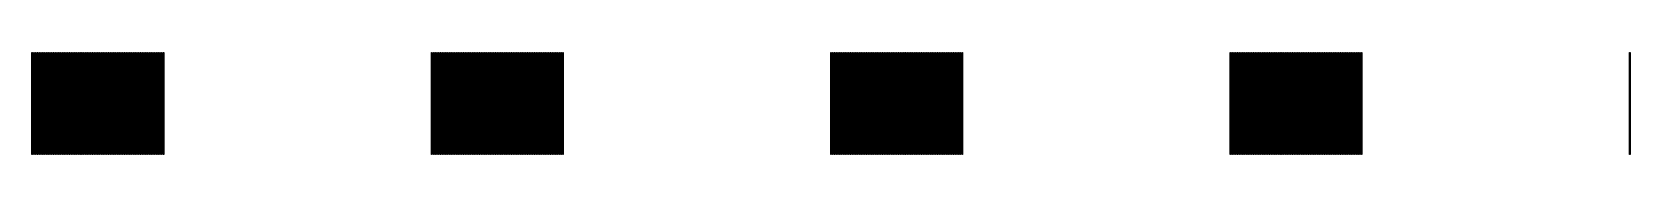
# Model space of a CAD drawing. Extents: x -25 to 122, y -49 to 104.
# Drawn here: x 48.93 to 85.62, y 44.68 to 47.03 of the extents above; entities that cross this region are included whole.
import ezdxf

# ---------------------------------------------------------------- set-up
doc = ezdxf.new("R2010")
doc.units = 0

msp = doc.modelspace()

# ---------------------------------------------------------------- linework, layer by layer
for p, q in [((48.9273, 44.6832), (48.9273, 47.0268)), ((48.9273, 47.0268), (48.9375, 47.0268)), ((48.9375, 47.0268), (48.9375, 44.6832)), ((48.968, 44.6832), (48.968, 47.0268)), ((48.968, 47.0268), (48.9782, 47.0268)), ((48.9782, 47.0268), (48.9782, 44.6832)), ((49.0088, 44.6832), (49.0088, 47.0268)), ((49.0088, 47.0268), (49.019, 47.0268)), ((49.019, 47.0268), (49.019, 44.6832)), ((49.0496, 44.6832), (49.0496, 47.0268)), ((49.0496, 47.0268), (49.0598, 47.0268)), ((49.0598, 47.0268), (49.0598, 44.6832)), ((49.0903, 44.6832), (49.0903, 47.0268)), ((49.0903, 47.0268), (49.1005, 47.0268)), ((49.1005, 47.0268), (49.1005, 44.6832)), ((49.1311, 44.6832), (49.1311, 47.0268)), ((49.1311, 47.0268), (49.1413, 47.0268)), ((49.1413, 47.0268), (49.1413, 44.6832)), ((49.1718, 44.6832), (49.1718, 47.0268)), ((49.1718, 47.0268), (49.182, 47.0268)), ((49.182, 47.0268), (49.182, 44.6832)), ((49.2126, 44.6832), (49.2126, 47.0268)), ((49.2126, 47.0268), (49.2228, 47.0268)), ((49.2228, 47.0268), (49.2228, 44.6832)), ((49.2534, 44.6832), (49.2534, 47.0268)), ((49.2534, 47.0268), (49.2635, 47.0268)), ((49.2635, 47.0268), (49.2635, 44.6832)), ((49.2941, 44.6832), (49.2941, 47.0268)), ((49.2941, 47.0268), (49.3043, 47.0268)), ((49.3043, 47.0268), (49.3043, 44.6832)), ((49.3349, 44.6832), (49.3349, 47.0268)), ((49.3349, 47.0268), (49.3451, 47.0268)), ((49.3451, 47.0268), (49.3451, 44.6832)), ((49.3756, 44.6832), (49.3756, 47.0268)), ((49.3756, 47.0268), (49.3858, 47.0268)), ((49.3858, 47.0268), (49.3858, 44.6832)), ((49.4164, 44.6832), (49.4164, 47.0268)), ((49.4164, 47.0268), (49.4266, 47.0268)), ((49.4266, 47.0268), (49.4266, 44.6832)), ((49.4572, 44.6832), (49.4572, 47.0268)), ((49.4572, 47.0268), (49.4674, 47.0268)), ((49.4674, 47.0268), (49.4674, 44.6832)), ((49.4979, 44.6832), (49.4979, 47.0268)), ((49.4979, 47.0268), (49.5081, 47.0268)), ((49.5081, 47.0268), (49.5081, 44.6832)), ((49.5387, 44.6832), (49.5387, 47.0268)), ((49.5387, 47.0268), (49.5489, 47.0268)), ((49.5489, 47.0268), (49.5489, 44.6832)), ((49.5795, 44.6832), (49.5795, 47.0268)), ((49.5795, 47.0268), (49.5896, 47.0268)), ((49.5896, 47.0268), (49.5896, 44.6832)), ((49.6202, 44.6832), (49.6202, 47.0268)), ((49.6202, 47.0268), (49.6304, 47.0268)), ((49.6304, 47.0268), (49.6304, 44.6832)), ((49.661, 44.6832), (49.661, 47.0268)), ((49.661, 47.0268), (49.6712, 47.0268)), ((49.6712, 47.0268), (49.6712, 44.6832)), ((49.7017, 44.6832), (49.7017, 47.0268)), ((49.7017, 47.0268), (49.7119, 47.0268)), ((49.7119, 47.0268), (49.7119, 44.6832)), ((49.7425, 44.6832), (49.7425, 47.0268)), ((49.7425, 47.0268), (49.7527, 47.0268)), ((49.7527, 47.0268), (49.7527, 44.6832)), ((49.7832, 44.6832), (49.7832, 47.0268)), ((49.7832, 47.0268), (49.7934, 47.0268)), ((49.7934, 47.0268), (49.7934, 44.6832)), ((49.824, 44.6832), (49.824, 47.0268)), ((49.824, 47.0268), (49.8342, 47.0268)), ((49.8342, 47.0268), (49.8342, 44.6832)), ((49.8648, 44.6832), (49.8648, 47.0268)), ((49.8648, 47.0268), (49.875, 47.0268)), ((49.875, 47.0268), (49.875, 44.6832)), ((49.9055, 44.6832), (49.9055, 47.0268)), ((49.9055, 47.0268), (49.9157, 47.0268)), ((49.9157, 47.0268), (49.9157, 44.6832)), ((49.9463, 44.6832), (49.9463, 47.0268)), ((49.9463, 47.0268), (49.9565, 47.0268)), ((49.9565, 47.0268), (49.9565, 44.6832)), ((49.987, 44.6832), (49.987, 47.0268)), ((49.987, 47.0268), (49.9972, 47.0268)), ((49.9972, 47.0268), (49.9972, 44.6832)), ((50.0278, 44.6832), (50.0278, 47.0268)), ((50.0278, 47.0268), (50.038, 47.0268)), ((50.038, 47.0268), (50.038, 44.6832)), ((50.0686, 44.6832), (50.0686, 47.0268)), ((50.0686, 47.0268), (50.0788, 47.0268)), ((50.0788, 47.0268), (50.0788, 44.6832)), ((50.1093, 44.6832), (50.1093, 47.0268)), ((50.1093, 47.0268), (50.1195, 47.0268)), ((50.1195, 47.0268), (50.1195, 44.6832)), ((50.1501, 44.6832), (50.1501, 47.0268)), ((50.1501, 47.0268), (50.1603, 47.0268)), ((50.1603, 47.0268), (50.1603, 44.6832)), ((50.1908, 44.6832), (50.1908, 47.0268)), ((50.1908, 47.0268), (50.201, 47.0268)), ((50.201, 47.0268), (50.201, 44.6832)), ((50.2316, 44.6832), (50.2316, 47.0268)), ((50.2316, 47.0268), (50.2418, 47.0268)), ((50.2418, 47.0268), (50.2418, 44.6832)), ((50.2724, 44.6832), (50.2724, 47.0268)), ((50.2724, 47.0268), (50.2825, 47.0268)), ((50.2825, 47.0268), (50.2825, 44.6832)), ((50.3131, 44.6832), (50.3131, 47.0268)), ((50.3131, 47.0268), (50.3233, 47.0268)), ((50.3233, 47.0268), (50.3233, 44.6832)), ((50.3539, 44.6832), (50.3539, 47.0268)), ((50.3539, 47.0268), (50.3641, 47.0268)), ((50.3641, 47.0268), (50.3641, 44.6832)), ((50.3946, 44.6832), (50.3946, 47.0268)), ((50.3946, 47.0268), (50.4048, 47.0268)), ((50.4048, 47.0268), (50.4048, 44.6832)), ((50.4354, 44.6832), (50.4354, 47.0268)), ((50.4354, 47.0268), (50.4456, 47.0268)), ((50.4456, 47.0268), (50.4456, 44.6832)), ((50.4762, 44.6832), (50.4762, 47.0268)), ((50.4762, 47.0268), (50.4863, 47.0268)), ((50.4863, 47.0268), (50.4863, 44.6832)), ((50.5169, 44.6832), (50.5169, 47.0268)), ((50.5169, 47.0268), (50.5271, 47.0268)), ((50.5271, 47.0268), (50.5271, 44.6832)), ((50.5577, 44.6832), (50.5577, 47.0268)), ((50.5577, 47.0268), (50.5679, 47.0268)), ((50.5679, 47.0268), (50.5679, 44.6832)), ((50.5984, 44.6832), (50.5984, 47.0268)), ((50.5984, 47.0268), (50.6086, 47.0268)), ((50.6086, 47.0268), (50.6086, 44.6832)), ((50.6392, 44.6832), (50.6392, 47.0268)), ((50.6392, 47.0268), (50.6494, 47.0268)), ((50.6494, 47.0268), (50.6494, 44.6832)), ((50.6799, 44.6832), (50.6799, 47.0268)), ((50.6799, 47.0268), (50.6901, 47.0268)), ((50.6901, 47.0268), (50.6901, 44.6832)), ((50.7207, 44.6832), (50.7207, 47.0268)), ((50.7207, 47.0268), (50.7309, 47.0268)), ((50.7309, 47.0268), (50.7309, 44.6832)), ((50.7615, 44.6832), (50.7615, 47.0268)), ((50.7615, 47.0268), (50.7717, 47.0268)), ((50.7717, 47.0268), (50.7717, 44.6832)), ((50.8022, 44.6832), (50.8022, 47.0268)), ((50.8022, 47.0268), (50.8124, 47.0268)), ((50.8124, 47.0268), (50.8124, 44.6832)), ((50.843, 44.6832), (50.843, 47.0268)), ((50.843, 47.0268), (50.8532, 47.0268)), ((50.8532, 47.0268), (50.8532, 44.6832)), ((50.8838, 44.6832), (50.8838, 47.0268)), ((50.8838, 47.0268), (50.8939, 47.0268)), ((50.8939, 47.0268), (50.8939, 44.6832)), ((50.9245, 44.6832), (50.9245, 47.0268)), ((50.9245, 47.0268), (50.9347, 47.0268)), ((50.9347, 47.0268), (50.9347, 44.6832)), ((50.9653, 44.6832), (50.9653, 47.0268)), ((50.9653, 47.0268), (50.9755, 47.0268)), ((50.9755, 47.0268), (50.9755, 44.6832)), ((51.006, 44.6832), (51.006, 47.0268)), ((51.006, 47.0268), (51.0162, 47.0268)), ((51.0162, 47.0268), (51.0162, 44.6832)), ((51.0468, 44.6832), (51.0468, 47.0268)), ((51.0468, 47.0268), (51.057, 47.0268)), ((51.057, 47.0268), (51.057, 44.6832)), ((51.0876, 44.6832), (51.0876, 47.0268)), ((51.0876, 47.0268), (51.0977, 47.0268)), ((51.0977, 47.0268), (51.0977, 44.6832)), ((51.1283, 44.6832), (51.1283, 47.0268)), ((51.1283, 47.0268), (51.1385, 47.0268)), ((51.1385, 47.0268), (51.1385, 44.6832)), ((51.1691, 44.6832), (51.1691, 47.0268)), ((51.1691, 47.0268), (51.1793, 47.0268)), ((51.1793, 47.0268), (51.1793, 44.6832)), ((51.2098, 44.6832), (51.2098, 47.0268)), ((51.2098, 47.0268), (51.22, 47.0268)), ((51.22, 47.0268), (51.22, 44.6832)), ((51.2506, 44.6832), (51.2506, 47.0268)), ((51.2506, 47.0268), (51.2608, 47.0268)), ((51.2608, 47.0268), (51.2608, 44.6832)), ((51.2914, 44.6832), (51.2914, 47.0268)), ((51.2914, 47.0268), (51.3015, 47.0268)), ((51.3015, 47.0268), (51.3015, 44.6832)), ((51.3321, 44.6832), (51.3321, 47.0268)), ((51.3321, 47.0268), (51.3423, 47.0268)), ((51.3423, 47.0268), (51.3423, 44.6832)), ((51.3729, 44.6832), (51.3729, 47.0268)), ((51.3729, 47.0268), (51.3831, 47.0268)), ((51.3831, 47.0268), (51.3831, 44.6832)), ((51.4136, 44.6832), (51.4136, 47.0268)), ((51.4136, 47.0268), (51.4238, 47.0268)), ((51.4238, 47.0268), (51.4238, 44.6832)), ((51.4544, 44.6832), (51.4544, 47.0268)), ((51.4544, 47.0268), (51.4646, 47.0268)), ((51.4646, 47.0268), (51.4646, 44.6832)), ((51.4951, 44.6832), (51.4951, 47.0268)), ((51.4951, 47.0268), (51.5053, 47.0268)), ((51.5053, 47.0268), (51.5053, 44.6832)), ((51.5359, 44.6832), (51.5359, 47.0268)), ((51.5359, 47.0268), (51.5461, 47.0268)), ((51.5461, 47.0268), (51.5461, 44.6832)), ((51.5767, 44.6832), (51.5767, 47.0268)), ((51.5767, 47.0268), (51.5869, 47.0268)), ((51.5869, 47.0268), (51.5869, 44.6832)), ((51.6174, 44.6832), (51.6174, 47.0268)), ((51.6174, 47.0268), (51.6276, 47.0268)), ((51.6276, 47.0268), (51.6276, 44.6832)), ((51.6582, 44.6832), (51.6582, 47.0268)), ((51.6582, 47.0268), (51.6684, 47.0268)), ((51.6684, 47.0268), (51.6684, 44.6832)), ((51.6989, 44.6832), (51.6989, 47.0268)), ((51.6989, 47.0268), (51.7091, 47.0268)), ((51.7091, 47.0268), (51.7091, 44.6832)), ((51.7397, 44.6832), (51.7397, 47.0268)), ((51.7397, 47.0268), (51.7499, 47.0268)), ((51.7499, 47.0268), (51.7499, 44.6832)), ((51.7805, 44.6832), (51.7805, 47.0268)), ((51.7805, 47.0268), (51.7907, 47.0268)), ((51.7907, 47.0268), (51.7907, 44.6832)), ((51.8212, 44.6832), (51.8212, 47.0268)), ((51.8212, 47.0268), (51.8314, 47.0268)), ((51.8314, 47.0268), (51.8314, 44.6832)), ((51.862, 44.6832), (51.862, 47.0268)), ((51.862, 47.0268), (51.8722, 47.0268)), ((51.8722, 47.0268), (51.8722, 44.6832)), ((51.9028, 44.6832), (51.9028, 47.0268)), ((51.9028, 47.0268), (51.9129, 47.0268)), ((51.9129, 47.0268), (51.9129, 44.6832)), ((51.9435, 44.6832), (51.9435, 47.0268)), ((51.9435, 47.0268), (51.9537, 47.0268)), ((51.9537, 47.0268), (51.9537, 44.6832)), ((58.0983, 44.6832), (58.0983, 47.0268)), ((58.0983, 47.0268), (58.1085, 47.0268)), ((58.1085, 47.0268), (58.1085, 44.6832)), ((58.139, 44.6832), (58.139, 47.0268)), ((58.139, 47.0268), (58.1492, 47.0268)), ((58.1492, 47.0268), (58.1492, 44.6832)), ((58.1798, 44.6832), (58.1798, 47.0268)), ((58.1798, 47.0268), (58.19, 47.0268)), ((58.19, 47.0268), (58.19, 44.6832)), ((58.2206, 44.6832), (58.2206, 47.0268)), ((58.2206, 47.0268), (58.2308, 47.0268)), ((58.2308, 47.0268), (58.2308, 44.6832)), ((58.2613, 44.6832), (58.2613, 47.0268)), ((58.2613, 47.0268), (58.2715, 47.0268)), ((58.2715, 47.0268), (58.2715, 44.6832)), ((58.3021, 44.6832), (58.3021, 47.0268)), ((58.3021, 47.0268), (58.3123, 47.0268)), ((58.3123, 47.0268), (58.3123, 44.6832)), ((58.3428, 44.6832), (58.3428, 47.0268)), ((58.3428, 47.0268), (58.353, 47.0268)), ((58.353, 47.0268), (58.353, 44.6832)), ((58.3836, 44.6832), (58.3836, 47.0268)), ((58.3836, 47.0268), (58.3938, 47.0268)), ((58.3938, 47.0268), (58.3938, 44.6832)), ((58.4244, 44.6832), (58.4244, 47.0268)), ((58.4244, 47.0268), (58.4346, 47.0268)), ((58.4346, 47.0268), (58.4346, 44.6832)), ((58.4651, 44.6832), (58.4651, 47.0268)), ((58.4651, 47.0268), (58.4753, 47.0268)), ((58.4753, 47.0268), (58.4753, 44.6832)), ((58.5059, 44.6832), (58.5059, 47.0268)), ((58.5059, 47.0268), (58.5161, 47.0268)), ((58.5161, 47.0268), (58.5161, 44.6832)), ((58.5466, 44.6832), (58.5466, 47.0268)), ((58.5466, 47.0268), (58.5568, 47.0268)), ((58.5568, 47.0268), (58.5568, 44.6832)), ((58.5874, 44.6832), (58.5874, 47.0268)), ((58.5874, 47.0268), (58.5976, 47.0268)), ((58.5976, 47.0268), (58.5976, 44.6832)), ((58.6282, 44.6832), (58.6282, 47.0268)), ((58.6282, 47.0268), (58.6384, 47.0268)), ((58.6384, 47.0268), (58.6384, 44.6832)), ((58.6689, 44.6832), (58.6689, 47.0268)), ((58.6689, 47.0268), (58.6791, 47.0268)), ((58.6791, 47.0268), (58.6791, 44.6832)), ((58.7097, 44.6832), (58.7097, 47.0268)), ((58.7097, 47.0268), (58.7199, 47.0268)), ((58.7199, 47.0268), (58.7199, 44.6832)), ((58.7505, 44.6832), (58.7505, 47.0268)), ((58.7505, 47.0268), (58.7606, 47.0268)), ((58.7606, 47.0268), (58.7606, 44.6832)), ((58.7912, 44.6832), (58.7912, 47.0268)), ((58.7912, 47.0268), (58.8014, 47.0268)), ((58.8014, 47.0268), (58.8014, 44.6832)), ((58.832, 44.6832), (58.832, 47.0268)), ((58.832, 47.0268), (58.8422, 47.0268)), ((58.8422, 47.0268), (58.8422, 44.6832)), ((58.8727, 44.6832), (58.8727, 47.0268)), ((58.8727, 47.0268), (58.8829, 47.0268)), ((58.8829, 47.0268), (58.8829, 44.6832)), ((58.9135, 44.6832), (58.9135, 47.0268)), ((58.9135, 47.0268), (58.9237, 47.0268)), ((58.9237, 47.0268), (58.9237, 44.6832)), ((58.9543, 44.6832), (58.9543, 47.0268)), ((58.9543, 47.0268), (58.9644, 47.0268)), ((58.9644, 47.0268), (58.9644, 44.6832)), ((58.995, 44.6832), (58.995, 47.0268)), ((58.995, 47.0268), (59.0052, 47.0268)), ((59.0052, 47.0268), (59.0052, 44.6832)), ((59.0358, 44.6832), (59.0358, 47.0268)), ((59.0358, 47.0268), (59.046, 47.0268)), ((59.046, 47.0268), (59.046, 44.6832)), ((59.0765, 44.6832), (59.0765, 47.0268)), ((59.0765, 47.0268), (59.0867, 47.0268)), ((59.0867, 47.0268), (59.0867, 44.6832)), ((59.1173, 44.6832), (59.1173, 47.0268)), ((59.1173, 47.0268), (59.1275, 47.0268)), ((59.1275, 47.0268), (59.1275, 44.6832)), ((59.1581, 44.6832), (59.1581, 47.0268)), ((59.1581, 47.0268), (59.1682, 47.0268)), ((59.1682, 47.0268), (59.1682, 44.6832)), ((59.1988, 44.6832), (59.1988, 47.0268)), ((59.1988, 47.0268), (59.209, 47.0268)), ((59.209, 47.0268), (59.209, 44.6832)), ((59.2396, 44.6832), (59.2396, 47.0268)), ((59.2396, 47.0268), (59.2498, 47.0268)), ((59.2498, 47.0268), (59.2498, 44.6832)), ((59.2803, 44.6832), (59.2803, 47.0268)), ((59.2803, 47.0268), (59.2905, 47.0268)), ((59.2905, 47.0268), (59.2905, 44.6832)), ((59.3211, 44.6832), (59.3211, 47.0268)), ((59.3211, 47.0268), (59.3313, 47.0268)), ((59.3313, 47.0268), (59.3313, 44.6832)), ((59.3618, 44.6832), (59.3618, 47.0268)), ((59.3618, 47.0268), (59.372, 47.0268)), ((59.372, 47.0268), (59.372, 44.6832)), ((59.4026, 44.6832), (59.4026, 47.0268)), ((59.4026, 47.0268), (59.4128, 47.0268)), ((59.4128, 47.0268), (59.4128, 44.6832)), ((59.4434, 44.6832), (59.4434, 47.0268)), ((59.4434, 47.0268), (59.4536, 47.0268)), ((59.4536, 47.0268), (59.4536, 44.6832)), ((59.4841, 44.6832), (59.4841, 47.0268)), ((59.4841, 47.0268), (59.4943, 47.0268)), ((59.4943, 47.0268), (59.4943, 44.6832)), ((59.5249, 44.6832), (59.5249, 47.0268)), ((59.5249, 47.0268), (59.5351, 47.0268)), ((59.5351, 47.0268), (59.5351, 44.6832)), ((59.5656, 44.6832), (59.5656, 47.0268)), ((59.5656, 47.0268), (59.5758, 47.0268)), ((59.5758, 47.0268), (59.5758, 44.6832)), ((59.6064, 44.6832), (59.6064, 47.0268)), ((59.6064, 47.0268), (59.6166, 47.0268)), ((59.6166, 47.0268), (59.6166, 44.6832)), ((59.6471, 44.6832), (59.6471, 47.0268)), ((59.6471, 47.0268), (59.6573, 47.0268)), ((59.6573, 47.0268), (59.6573, 44.6832)), ((59.6879, 44.6832), (59.6879, 47.0268)), ((59.6879, 47.0268), (59.6981, 47.0268)), ((59.6981, 47.0268), (59.6981, 44.6832)), ((59.7287, 44.6832), (59.7287, 47.0268)), ((59.7287, 47.0268), (59.7389, 47.0268)), ((59.7389, 47.0268), (59.7389, 44.6832)), ((59.7694, 44.6832), (59.7694, 47.0268)), ((59.7694, 47.0268), (59.7796, 47.0268)), ((59.7796, 47.0268), (59.7796, 44.6832)), ((59.8102, 44.6832), (59.8102, 47.0268)), ((59.8102, 47.0268), (59.8204, 47.0268)), ((59.8204, 47.0268), (59.8204, 44.6832)), ((59.8509, 44.6832), (59.8509, 47.0268)), ((59.8509, 47.0268), (59.8611, 47.0268)), ((59.8611, 47.0268), (59.8611, 44.6832)), ((59.8917, 44.6832), (59.8917, 47.0268)), ((59.8917, 47.0268), (59.9019, 47.0268)), ((59.9019, 47.0268), (59.9019, 44.6832)), ((59.9325, 44.6832), (59.9325, 47.0268)), ((59.9325, 47.0268), (59.9427, 47.0268)), ((59.9427, 47.0268), (59.9427, 44.6832)), ((59.9732, 44.6832), (59.9732, 47.0268)), ((59.9732, 47.0268), (59.9834, 47.0268)), ((59.9834, 47.0268), (59.9834, 44.6832)), ((60.014, 44.6832), (60.014, 47.0268)), ((60.014, 47.0268), (60.0242, 47.0268)), ((60.0242, 47.0268), (60.0242, 44.6832)), ((60.0547, 44.6832), (60.0547, 47.0268)), ((60.0547, 47.0268), (60.0649, 47.0268)), ((60.0649, 47.0268), (60.0649, 44.6832)), ((60.0955, 44.6832), (60.0955, 47.0268)), ((60.0955, 47.0268), (60.1057, 47.0268)), ((60.1057, 47.0268), (60.1057, 44.6832)), ((60.1363, 44.6832), (60.1363, 47.0268)), ((60.1363, 47.0268), (60.1465, 47.0268)), ((60.1465, 47.0268), (60.1465, 44.6832)), ((60.177, 44.6832), (60.177, 47.0268)), ((60.177, 47.0268), (60.1872, 47.0268)), ((60.1872, 47.0268), (60.1872, 44.6832)), ((60.2178, 44.6832), (60.2178, 47.0268)), ((60.2178, 47.0268), (60.228, 47.0268)), ((60.228, 47.0268), (60.228, 44.6832)), ((60.2585, 44.6832), (60.2585, 47.0268)), ((60.2585, 47.0268), (60.2687, 47.0268)), ((60.2687, 47.0268), (60.2687, 44.6832)), ((60.2993, 44.6832), (60.2993, 47.0268)), ((60.2993, 47.0268), (60.3095, 47.0268)), ((60.3095, 47.0268), (60.3095, 44.6832)), ((60.3401, 44.6832), (60.3401, 47.0268)), ((60.3401, 47.0268), (60.3503, 47.0268)), ((60.3503, 47.0268), (60.3503, 44.6832)), ((60.3808, 44.6832), (60.3808, 47.0268)), ((60.3808, 47.0268), (60.391, 47.0268)), ((60.391, 47.0268), (60.391, 44.6832)), ((60.4216, 44.6832), (60.4216, 47.0268)), ((60.4216, 47.0268), (60.4318, 47.0268)), ((60.4318, 47.0268), (60.4318, 44.6832)), ((60.4623, 44.6832), (60.4623, 47.0268)), ((60.4623, 47.0268), (60.4725, 47.0268)), ((60.4725, 47.0268), (60.4725, 44.6832)), ((60.5031, 44.6832), (60.5031, 47.0268)), ((60.5031, 47.0268), (60.5133, 47.0268)), ((60.5133, 47.0268), (60.5133, 44.6832)), ((60.5439, 44.6832), (60.5439, 47.0268)), ((60.5439, 47.0268), (60.5541, 47.0268)), ((60.5541, 47.0268), (60.5541, 44.6832)), ((60.5846, 44.6832), (60.5846, 47.0268)), ((60.5846, 47.0268), (60.5948, 47.0268)), ((60.5948, 47.0268), (60.5948, 44.6832)), ((60.6254, 44.6832), (60.6254, 47.0268)), ((60.6254, 47.0268), (60.6356, 47.0268)), ((60.6356, 47.0268), (60.6356, 44.6832)), ((60.6662, 44.6832), (60.6662, 47.0268)), ((60.6662, 47.0268), (60.6763, 47.0268)), ((60.6763, 47.0268), (60.6763, 44.6832)), ((60.7069, 44.6832), (60.7069, 47.0268)), ((60.7069, 47.0268), (60.7171, 47.0268)), ((60.7171, 47.0268), (60.7171, 44.6832)), ((60.7477, 44.6832), (60.7477, 47.0268)), ((60.7477, 47.0268), (60.7579, 47.0268)), ((60.7579, 47.0268), (60.7579, 44.6832)), ((60.7884, 44.6832), (60.7884, 47.0268)), ((60.7884, 47.0268), (60.7986, 47.0268)), ((60.7986, 47.0268), (60.7986, 44.6832)), ((60.8292, 44.6832), (60.8292, 47.0268)), ((60.8292, 47.0268), (60.8394, 47.0268)), ((60.8394, 47.0268), (60.8394, 44.6832)), ((60.8699, 44.6832), (60.8699, 47.0268)), ((60.8699, 47.0268), (60.8801, 47.0268)), ((60.8801, 47.0268), (60.8801, 44.6832)), ((60.9107, 44.6832), (60.9107, 47.0268)), ((60.9107, 47.0268), (60.9209, 47.0268)), ((60.9209, 47.0268), (60.9209, 44.6832)), ((60.9515, 44.6832), (60.9515, 47.0268)), ((60.9515, 47.0268), (60.9617, 47.0268)), ((60.9617, 47.0268), (60.9617, 44.6832)), ((60.9922, 44.6832), (60.9922, 47.0268)), ((60.9922, 47.0268), (61.0024, 47.0268)), ((61.0024, 47.0268), (61.0024, 44.6832)), ((61.033, 44.6832), (61.033, 47.0268)), ((61.033, 47.0268), (61.0432, 47.0268)), ((61.0432, 47.0268), (61.0432, 44.6832)), ((61.0738, 44.6832), (61.0738, 47.0268)), ((61.0738, 47.0268), (61.0839, 47.0268)), ((61.0839, 47.0268), (61.0839, 44.6832)), ((61.1145, 44.6832), (61.1145, 47.0268)), ((61.1145, 47.0268), (61.1247, 47.0268)), ((61.1247, 47.0268), (61.1247, 44.6832)), ((67.2693, 44.6832), (67.2693, 47.0268)), ((67.2693, 47.0268), (67.2795, 47.0268)), ((67.2795, 47.0268), (67.2795, 44.6832)), ((67.31, 44.6832), (67.31, 47.0268)), ((67.31, 47.0268), (67.3202, 47.0268)), ((67.3202, 47.0268), (67.3202, 44.6832)), ((67.3508, 44.6832), (67.3508, 47.0268)), ((67.3508, 47.0268), (67.361, 47.0268)), ((67.361, 47.0268), (67.361, 44.6832)), ((67.3916, 44.6832), (67.3916, 47.0268)), ((67.3916, 47.0268), (67.4017, 47.0268)), ((67.4017, 47.0268), (67.4017, 44.6832)), ((67.4323, 44.6832), (67.4323, 47.0268)), ((67.4323, 47.0268), (67.4425, 47.0268)), ((67.4425, 47.0268), (67.4425, 44.6832)), ((67.4731, 44.6832), (67.4731, 47.0268)), ((67.4731, 47.0268), (67.4833, 47.0268)), ((67.4833, 47.0268), (67.4833, 44.6832)), ((67.5138, 44.6832), (67.5138, 47.0268)), ((67.5138, 47.0268), (67.524, 47.0268)), ((67.524, 47.0268), (67.524, 44.6832)), ((67.5546, 44.6832), (67.5546, 47.0268)), ((67.5546, 47.0268), (67.5648, 47.0268)), ((67.5648, 47.0268), (67.5648, 44.6832)), ((67.5954, 44.6832), (67.5954, 47.0268)), ((67.5954, 47.0268), (67.6055, 47.0268)), ((67.6055, 47.0268), (67.6055, 44.6832)), ((67.6361, 44.6832), (67.6361, 47.0268)), ((67.6361, 47.0268), (67.6463, 47.0268)), ((67.6463, 47.0268), (67.6463, 44.6832)), ((67.6769, 44.6832), (67.6769, 47.0268)), ((67.6769, 47.0268), (67.6871, 47.0268)), ((67.6871, 47.0268), (67.6871, 44.6832)), ((67.7176, 44.6832), (67.7176, 47.0268)), ((67.7176, 47.0268), (67.7278, 47.0268)), ((67.7278, 47.0268), (67.7278, 44.6832)), ((67.7584, 44.6832), (67.7584, 47.0268)), ((67.7584, 47.0268), (67.7686, 47.0268)), ((67.7686, 47.0268), (67.7686, 44.6832)), ((67.7992, 44.6832), (67.7992, 47.0268)), ((67.7992, 47.0268), (67.8094, 47.0268)), ((67.8094, 47.0268), (67.8094, 44.6832)), ((67.8399, 44.6832), (67.8399, 47.0268)), ((67.8399, 47.0268), (67.8501, 47.0268)), ((67.8501, 47.0268), (67.8501, 44.6832)), ((67.8807, 44.6832), (67.8807, 47.0268)), ((67.8807, 47.0268), (67.8909, 47.0268)), ((67.8909, 47.0268), (67.8909, 44.6832)), ((67.9214, 44.6832), (67.9214, 47.0268)), ((67.9214, 47.0268), (67.9316, 47.0268)), ((67.9316, 47.0268), (67.9316, 44.6832)), ((67.9622, 44.6832), (67.9622, 47.0268)), ((67.9622, 47.0268), (67.9724, 47.0268)), ((67.9724, 47.0268), (67.9724, 44.6832)), ((68.003, 44.6832), (68.003, 47.0268)), ((68.003, 47.0268), (68.0132, 47.0268)), ((68.0132, 47.0268), (68.0132, 44.6832)), ((68.0437, 44.6832), (68.0437, 47.0268)), ((68.0437, 47.0268), (68.0539, 47.0268)), ((68.0539, 47.0268), (68.0539, 44.6832)), ((68.0845, 44.6832), (68.0845, 47.0268)), ((68.0845, 47.0268), (68.0947, 47.0268)), ((68.0947, 47.0268), (68.0947, 44.6832)), ((68.1252, 44.6832), (68.1252, 47.0268)), ((68.1252, 47.0268), (68.1354, 47.0268)), ((68.1354, 47.0268), (68.1354, 44.6832)), ((68.166, 44.6832), (68.166, 47.0268)), ((68.166, 47.0268), (68.1762, 47.0268)), ((68.1762, 47.0268), (68.1762, 44.6832)), ((68.2068, 44.6832), (68.2068, 47.0268)), ((68.2068, 47.0268), (68.2169, 47.0268)), ((68.2169, 47.0268), (68.2169, 44.6832)), ((68.2475, 44.6832), (68.2475, 47.0268)), ((68.2475, 47.0268), (68.2577, 47.0268)), ((68.2577, 47.0268), (68.2577, 44.6832)), ((68.2883, 44.6832), (68.2883, 47.0268)), ((68.2883, 47.0268), (68.2985, 47.0268)), ((68.2985, 47.0268), (68.2985, 44.6832)), ((68.329, 44.6832), (68.329, 47.0268)), ((68.329, 47.0268), (68.3392, 47.0268)), ((68.3392, 47.0268), (68.3392, 44.6832)), ((68.3698, 44.6832), (68.3698, 47.0268)), ((68.3698, 47.0268), (68.38, 47.0268)), ((68.38, 47.0268), (68.38, 44.6832)), ((68.4106, 44.6832), (68.4106, 47.0268)), ((68.4106, 47.0268), (68.4207, 47.0268)), ((68.4207, 47.0268), (68.4207, 44.6832)), ((68.4513, 44.6832), (68.4513, 47.0268)), ((68.4513, 47.0268), (68.4615, 47.0268)), ((68.4615, 47.0268), (68.4615, 44.6832)), ((68.4921, 44.6832), (68.4921, 47.0268)), ((68.4921, 47.0268), (68.5023, 47.0268)), ((68.5023, 47.0268), (68.5023, 44.6832)), ((68.5328, 44.6832), (68.5328, 47.0268)), ((68.5328, 47.0268), (68.543, 47.0268)), ((68.543, 47.0268), (68.543, 44.6832)), ((68.5736, 44.6832), (68.5736, 47.0268)), ((68.5736, 47.0268), (68.5838, 47.0268)), ((68.5838, 47.0268), (68.5838, 44.6832)), ((68.6144, 44.6832), (68.6144, 47.0268)), ((68.6144, 47.0268), (68.6245, 47.0268)), ((68.6245, 47.0268), (68.6245, 44.6832)), ((68.6551, 44.6832), (68.6551, 47.0268)), ((68.6551, 47.0268), (68.6653, 47.0268)), ((68.6653, 47.0268), (68.6653, 44.6832)), ((68.6959, 44.6832), (68.6959, 47.0268)), ((68.6959, 47.0268), (68.7061, 47.0268)), ((68.7061, 47.0268), (68.7061, 44.6832)), ((68.7366, 44.6832), (68.7366, 47.0268)), ((68.7366, 47.0268), (68.7468, 47.0268)), ((68.7468, 47.0268), (68.7468, 44.6832)), ((68.7774, 44.6832), (68.7774, 47.0268)), ((68.7774, 47.0268), (68.7876, 47.0268)), ((68.7876, 47.0268), (68.7876, 44.6832)), ((68.8181, 44.6832), (68.8181, 47.0268)), ((68.8181, 47.0268), (68.8283, 47.0268)), ((68.8283, 47.0268), (68.8283, 44.6832)), ((68.8589, 44.6832), (68.8589, 47.0268)), ((68.8589, 47.0268), (68.8691, 47.0268)), ((68.8691, 47.0268), (68.8691, 44.6832)), ((68.8997, 44.6832), (68.8997, 47.0268)), ((68.8997, 47.0268), (68.9099, 47.0268)), ((68.9099, 47.0268), (68.9099, 44.6832)), ((68.9404, 44.6832), (68.9404, 47.0268)), ((68.9404, 47.0268), (68.9506, 47.0268)), ((68.9506, 47.0268), (68.9506, 44.6832)), ((68.9812, 44.6832), (68.9812, 47.0268)), ((68.9812, 47.0268), (68.9914, 47.0268)), ((68.9914, 47.0268), (68.9914, 44.6832)), ((69.0219, 44.6832), (69.0219, 47.0268)), ((69.0219, 47.0268), (69.0321, 47.0268)), ((69.0321, 47.0268), (69.0321, 44.6832)), ((69.0627, 44.6832), (69.0627, 47.0268)), ((69.0627, 47.0268), (69.0729, 47.0268)), ((69.0729, 47.0268), (69.0729, 44.6832)), ((69.1035, 44.6832), (69.1035, 47.0268)), ((69.1035, 47.0268), (69.1137, 47.0268)), ((69.1137, 47.0268), (69.1137, 44.6832)), ((69.1442, 44.6832), (69.1442, 47.0268)), ((69.1442, 47.0268), (69.1544, 47.0268)), ((69.1544, 47.0268), (69.1544, 44.6832)), ((69.185, 44.6832), (69.185, 47.0268)), ((69.185, 47.0268), (69.1952, 47.0268)), ((69.1952, 47.0268), (69.1952, 44.6832)), ((69.2258, 44.6832), (69.2258, 47.0268)), ((69.2258, 47.0268), (69.2359, 47.0268)), ((69.2359, 47.0268), (69.2359, 44.6832)), ((69.2665, 44.6832), (69.2665, 47.0268)), ((69.2665, 47.0268), (69.2767, 47.0268)), ((69.2767, 47.0268), (69.2767, 44.6832)), ((69.3073, 44.6832), (69.3073, 47.0268)), ((69.3073, 47.0268), (69.3175, 47.0268)), ((69.3175, 47.0268), (69.3175, 44.6832)), ((69.348, 44.6832), (69.348, 47.0268)), ((69.348, 47.0268), (69.3582, 47.0268)), ((69.3582, 47.0268), (69.3582, 44.6832)), ((69.3888, 44.6832), (69.3888, 47.0268)), ((69.3888, 47.0268), (69.399, 47.0268)), ((69.399, 47.0268), (69.399, 44.6832)), ((69.4296, 44.6832), (69.4296, 47.0268)), ((69.4296, 47.0268), (69.4397, 47.0268)), ((69.4397, 47.0268), (69.4397, 44.6832)), ((69.4703, 44.6832), (69.4703, 47.0268)), ((69.4703, 47.0268), (69.4805, 47.0268)), ((69.4805, 47.0268), (69.4805, 44.6832)), ((69.5111, 44.6832), (69.5111, 47.0268)), ((69.5111, 47.0268), (69.5213, 47.0268)), ((69.5213, 47.0268), (69.5213, 44.6832)), ((69.5518, 44.6832), (69.5518, 47.0268)), ((69.5518, 47.0268), (69.562, 47.0268)), ((69.562, 47.0268), (69.562, 44.6832)), ((69.5926, 44.6832), (69.5926, 47.0268)), ((69.5926, 47.0268), (69.6028, 47.0268)), ((69.6028, 47.0268), (69.6028, 44.6832)), ((69.6333, 44.6832), (69.6333, 47.0268)), ((69.6333, 47.0268), (69.6435, 47.0268)), ((69.6435, 47.0268), (69.6435, 44.6832)), ((69.6741, 44.6832), (69.6741, 47.0268)), ((69.6741, 47.0268), (69.6843, 47.0268)), ((69.6843, 47.0268), (69.6843, 44.6832)), ((69.7149, 44.6832), (69.7149, 47.0268)), ((69.7149, 47.0268), (69.7251, 47.0268)), ((69.7251, 47.0268), (69.7251, 44.6832)), ((69.7556, 44.6832), (69.7556, 47.0268)), ((69.7556, 47.0268), (69.7658, 47.0268)), ((69.7658, 47.0268), (69.7658, 44.6832)), ((69.7964, 44.6832), (69.7964, 47.0268)), ((69.7964, 47.0268), (69.8066, 47.0268)), ((69.8066, 47.0268), (69.8066, 44.6832)), ((69.8371, 44.6832), (69.8371, 47.0268)), ((69.8371, 47.0268), (69.8474, 47.0268)), ((69.8474, 47.0268), (69.8474, 44.6832)), ((69.8779, 44.6832), (69.8779, 47.0268)), ((69.8779, 47.0268), (69.8881, 47.0268)), ((69.8881, 47.0268), (69.8881, 44.6832)), ((69.9187, 44.6832), (69.9187, 47.0268)), ((69.9187, 47.0268), (69.9289, 47.0268)), ((69.9289, 47.0268), (69.9289, 44.6832)), ((69.9594, 44.6832), (69.9594, 47.0268)), ((69.9594, 47.0268), (69.9696, 47.0268)), ((69.9696, 47.0268), (69.9696, 44.6832)), ((70.0002, 44.6832), (70.0002, 47.0268)), ((70.0002, 47.0268), (70.0104, 47.0268)), ((70.0104, 47.0268), (70.0104, 44.6832)), ((70.0409, 44.6832), (70.0409, 47.0268)), ((70.0409, 47.0268), (70.0511, 47.0268)), ((70.0511, 47.0268), (70.0511, 44.6832)), ((70.0817, 44.6832), (70.0817, 47.0268)), ((70.0817, 47.0268), (70.0919, 47.0268)), ((70.0919, 47.0268), (70.0919, 44.6832)), ((70.1225, 44.6832), (70.1225, 47.0268)), ((70.1225, 47.0268), (70.1327, 47.0268)), ((70.1327, 47.0268), (70.1327, 44.6832)), ((70.1632, 44.6832), (70.1632, 47.0268)), ((70.1632, 47.0268), (70.1734, 47.0268)), ((70.1734, 47.0268), (70.1734, 44.6832)), ((70.204, 44.6832), (70.204, 47.0268)), ((70.204, 47.0268), (70.2142, 47.0268)), ((70.2142, 47.0268), (70.2142, 44.6832)), ((70.2448, 44.6832), (70.2448, 47.0268)), ((70.2448, 47.0268), (70.2549, 47.0268)), ((70.2549, 47.0268), (70.2549, 44.6832)), ((70.2855, 44.6832), (70.2855, 47.0268)), ((70.2855, 47.0268), (70.2957, 47.0268)), ((70.2957, 47.0268), (70.2957, 44.6832)), ((76.4403, 44.6832), (76.4403, 47.0268)), ((76.4403, 47.0268), (76.4505, 47.0268)), ((76.4505, 47.0268), (76.4505, 44.6832)), ((76.481, 44.6832), (76.481, 47.0268)), ((76.481, 47.0268), (76.4912, 47.0268)), ((76.4912, 47.0268), (76.4912, 44.6832)), ((76.5218, 44.6832), (76.5218, 47.0268)), ((76.5218, 47.0268), (76.532, 47.0268)), ((76.532, 47.0268), (76.532, 44.6832)), ((76.5626, 44.6832), (76.5626, 47.0268)), ((76.5626, 47.0268), (76.5728, 47.0268)), ((76.5728, 47.0268), (76.5728, 44.6832)), ((76.6033, 44.6832), (76.6033, 47.0268)), ((76.6033, 47.0268), (76.6135, 47.0268)), ((76.6135, 47.0268), (76.6135, 44.6832)), ((76.6441, 44.6832), (76.6441, 47.0268)), ((76.6441, 47.0268), (76.6543, 47.0268)), ((76.6543, 47.0268), (76.6543, 44.6832)), ((76.6848, 44.6832), (76.6848, 47.0268)), ((76.6848, 47.0268), (76.695, 47.0268)), ((76.695, 47.0268), (76.695, 44.6832)), ((76.7256, 44.6832), (76.7256, 47.0268)), ((76.7256, 47.0268), (76.7358, 47.0268)), ((76.7358, 47.0268), (76.7358, 44.6832)), ((76.7664, 44.6832), (76.7664, 47.0268)), ((76.7664, 47.0268), (76.7766, 47.0268)), ((76.7766, 47.0268), (76.7766, 44.6832)), ((76.8071, 44.6832), (76.8071, 47.0268)), ((76.8071, 47.0268), (76.8173, 47.0268)), ((76.8173, 47.0268), (76.8173, 44.6832)), ((76.8479, 44.6832), (76.8479, 47.0268)), ((76.8479, 47.0268), (76.8581, 47.0268)), ((76.8581, 47.0268), (76.8581, 44.6832)), ((76.8886, 44.6832), (76.8886, 47.0268)), ((76.8886, 47.0268), (76.8988, 47.0268)), ((76.8988, 47.0268), (76.8988, 44.6832)), ((76.9294, 44.6832), (76.9294, 47.0268)), ((76.9294, 47.0268), (76.9396, 47.0268)), ((76.9396, 47.0268), (76.9396, 44.6832)), ((76.9702, 44.6832), (76.9702, 47.0268)), ((76.9702, 47.0268), (76.9804, 47.0268)), ((76.9804, 47.0268), (76.9804, 44.6832)), ((77.0109, 44.6832), (77.0109, 47.0268)), ((77.0109, 47.0268), (77.0211, 47.0268)), ((77.0211, 47.0268), (77.0211, 44.6832)), ((77.0517, 44.6832), (77.0517, 47.0268)), ((77.0517, 47.0268), (77.0619, 47.0268)), ((77.0619, 47.0268), (77.0619, 44.6832)), ((77.0925, 44.6832), (77.0925, 47.0268)), ((77.0925, 47.0268), (77.1026, 47.0268)), ((77.1026, 47.0268), (77.1026, 44.6832)), ((77.1332, 44.6832), (77.1332, 47.0268)), ((77.1332, 47.0268), (77.1434, 47.0268)), ((77.1434, 47.0268), (77.1434, 44.6832)), ((77.174, 44.6832), (77.174, 47.0268)), ((77.174, 47.0268), (77.1842, 47.0268)), ((77.1842, 47.0268), (77.1842, 44.6832)), ((77.2147, 44.6832), (77.2147, 47.0268)), ((77.2147, 47.0268), (77.2249, 47.0268)), ((77.2249, 47.0268), (77.2249, 44.6832)), ((77.2555, 44.6832), (77.2555, 47.0268)), ((77.2555, 47.0268), (77.2657, 47.0268)), ((77.2657, 47.0268), (77.2657, 44.6832)), ((77.2962, 44.6832), (77.2962, 47.0268)), ((77.2962, 47.0268), (77.3064, 47.0268)), ((77.3064, 47.0268), (77.3064, 44.6832)), ((77.337, 44.6832), (77.337, 47.0268)), ((77.337, 47.0268), (77.3472, 47.0268)), ((77.3472, 47.0268), (77.3472, 44.6832)), ((77.3778, 44.6832), (77.3778, 47.0268)), ((77.3778, 47.0268), (77.388, 47.0268)), ((77.388, 47.0268), (77.388, 44.6832)), ((77.4185, 44.6832), (77.4185, 47.0268)), ((77.4185, 47.0268), (77.4287, 47.0268)), ((77.4287, 47.0268), (77.4287, 44.6832)), ((77.4593, 44.6832), (77.4593, 47.0268)), ((77.4593, 47.0268), (77.4695, 47.0268)), ((77.4695, 47.0268), (77.4695, 44.6832)), ((77.5, 44.6832), (77.5, 47.0268)), ((77.5, 47.0268), (77.5102, 47.0268)), ((77.5102, 47.0268), (77.5102, 44.6832)), ((77.5408, 44.6832), (77.5408, 47.0268)), ((77.5408, 47.0268), (77.551, 47.0268)), ((77.551, 47.0268), (77.551, 44.6832)), ((77.5816, 44.6832), (77.5816, 47.0268)), ((77.5816, 47.0268), (77.5918, 47.0268)), ((77.5918, 47.0268), (77.5918, 44.6832)), ((77.6223, 44.6832), (77.6223, 47.0268)), ((77.6223, 47.0268), (77.6325, 47.0268)), ((77.6325, 47.0268), (77.6325, 44.6832)), ((77.6631, 44.6832), (77.6631, 47.0268)), ((77.6631, 47.0268), (77.6733, 47.0268)), ((77.6733, 47.0268), (77.6733, 44.6832)), ((77.7038, 44.6832), (77.7038, 47.0268)), ((77.7038, 47.0268), (77.714, 47.0268)), ((77.714, 47.0268), (77.714, 44.6832)), ((77.7446, 44.6832), (77.7446, 47.0268)), ((77.7446, 47.0268), (77.7548, 47.0268)), ((77.7548, 47.0268), (77.7548, 44.6832)), ((77.7854, 44.6832), (77.7854, 47.0268)), ((77.7854, 47.0268), (77.7955, 47.0268)), ((77.7955, 47.0268), (77.7955, 44.6832)), ((77.8261, 44.6832), (77.8261, 47.0268)), ((77.8261, 47.0268), (77.8363, 47.0268)), ((77.8363, 47.0268), (77.8363, 44.6832)), ((77.8669, 44.6832), (77.8669, 47.0268)), ((77.8669, 47.0268), (77.8771, 47.0268)), ((77.8771, 47.0268), (77.8771, 44.6832)), ((77.9076, 44.6832), (77.9076, 47.0268)), ((77.9076, 47.0268), (77.9178, 47.0268)), ((77.9178, 47.0268), (77.9178, 44.6832)), ((77.9484, 44.6832), (77.9484, 47.0268)), ((77.9484, 47.0268), (77.9586, 47.0268)), ((77.9586, 47.0268), (77.9586, 44.6832)), ((77.9892, 44.6832), (77.9892, 47.0268)), ((77.9892, 47.0268), (77.9993, 47.0268)), ((77.9993, 47.0268), (77.9993, 44.6832)), ((78.0299, 44.6832), (78.0299, 47.0268)), ((78.0299, 47.0268), (78.0401, 47.0268)), ((78.0401, 47.0268), (78.0401, 44.6832)), ((78.0707, 44.6832), (78.0707, 47.0268)), ((78.0707, 47.0268), (78.0809, 47.0268)), ((78.0809, 47.0268), (78.0809, 44.6832)), ((78.1114, 44.6832), (78.1114, 47.0268)), ((78.1114, 47.0268), (78.1216, 47.0268)), ((78.1216, 47.0268), (78.1216, 44.6832)), ((78.1522, 44.6832), (78.1522, 47.0268)), ((78.1522, 47.0268), (78.1624, 47.0268)), ((78.1624, 47.0268), (78.1624, 44.6832)), ((78.1929, 44.6832), (78.1929, 47.0268)), ((78.1929, 47.0268), (78.2031, 47.0268)), ((78.2031, 47.0268), (78.2031, 44.6832)), ((78.2337, 44.6832), (78.2337, 47.0268)), ((78.2337, 47.0268), (78.2439, 47.0268)), ((78.2439, 47.0268), (78.2439, 44.6832)), ((78.2745, 44.6832), (78.2745, 47.0268)), ((78.2745, 47.0268), (78.2847, 47.0268)), ((78.2847, 47.0268), (78.2847, 44.6832)), ((78.3152, 44.6832), (78.3152, 47.0268)), ((78.3152, 47.0268), (78.3254, 47.0268)), ((78.3254, 47.0268), (78.3254, 44.6832)), ((78.356, 44.6832), (78.356, 47.0268)), ((78.356, 47.0268), (78.3662, 47.0268)), ((78.3662, 47.0268), (78.3662, 44.6832)), ((78.3968, 44.6832), (78.3968, 47.0268)), ((78.3968, 47.0268), (78.4069, 47.0268)), ((78.4069, 47.0268), (78.4069, 44.6832)), ((78.4375, 44.6832), (78.4375, 47.0268)), ((78.4375, 47.0268), (78.4477, 47.0268)), ((78.4477, 47.0268), (78.4477, 44.6832)), ((78.4783, 44.6832), (78.4783, 47.0268)), ((78.4783, 47.0268), (78.4885, 47.0268)), ((78.4885, 47.0268), (78.4885, 44.6832)), ((78.519, 44.6832), (78.519, 47.0268)), ((78.519, 47.0268), (78.5292, 47.0268)), ((78.5292, 47.0268), (78.5292, 44.6832)), ((78.5598, 44.6832), (78.5598, 47.0268)), ((78.5598, 47.0268), (78.57, 47.0268)), ((78.57, 47.0268), (78.57, 44.6832)), ((78.6006, 44.6832), (78.6006, 47.0268)), ((78.6006, 47.0268), (78.6107, 47.0268)), ((78.6107, 47.0268), (78.6107, 44.6832)), ((78.6413, 44.6832), (78.6413, 47.0268)), ((78.6413, 47.0268), (78.6515, 47.0268)), ((78.6515, 47.0268), (78.6515, 44.6832)), ((78.6821, 44.6832), (78.6821, 47.0268)), ((78.6821, 47.0268), (78.6923, 47.0268)), ((78.6923, 47.0268), (78.6923, 44.6832)), ((78.7228, 44.6832), (78.7228, 47.0268)), ((78.7228, 47.0268), (78.733, 47.0268)), ((78.733, 47.0268), (78.733, 44.6832)), ((78.7636, 44.6832), (78.7636, 47.0268)), ((78.7636, 47.0268), (78.7738, 47.0268)), ((78.7738, 47.0268), (78.7738, 44.6832)), ((78.8044, 44.6832), (78.8044, 47.0268)), ((78.8044, 47.0268), (78.8145, 47.0268)), ((78.8145, 47.0268), (78.8145, 44.6832)), ((78.8451, 44.6832), (78.8451, 47.0268)), ((78.8451, 47.0268), (78.8553, 47.0268)), ((78.8553, 47.0268), (78.8553, 44.6832)), ((78.8859, 44.6832), (78.8859, 47.0268)), ((78.8859, 47.0268), (78.8961, 47.0268)), ((78.8961, 47.0268), (78.8961, 44.6832)), ((78.9266, 44.6832), (78.9266, 47.0268)), ((78.9266, 47.0268), (78.9368, 47.0268)), ((78.9368, 47.0268), (78.9368, 44.6832)), ((78.9674, 44.6832), (78.9674, 47.0268)), ((78.9674, 47.0268), (78.9776, 47.0268)), ((78.9776, 47.0268), (78.9776, 44.6832)), ((79.0081, 44.6832), (79.0081, 47.0268)), ((79.0081, 47.0268), (79.0183, 47.0268)), ((79.0183, 47.0268), (79.0183, 44.6832)), ((79.0489, 44.6832), (79.0489, 47.0268)), ((79.0489, 47.0268), (79.0591, 47.0268)), ((79.0591, 47.0268), (79.0591, 44.6832)), ((79.0897, 44.6832), (79.0897, 47.0268)), ((79.0897, 47.0268), (79.0999, 47.0268)), ((79.0999, 47.0268), (79.0999, 44.6832)), ((79.1304, 44.6832), (79.1304, 47.0268)), ((79.1304, 47.0268), (79.1406, 47.0268)), ((79.1406, 47.0268), (79.1406, 44.6832)), ((79.1712, 44.6832), (79.1712, 47.0268)), ((79.1712, 47.0268), (79.1814, 47.0268)), ((79.1814, 47.0268), (79.1814, 44.6832)), ((79.2119, 44.6832), (79.2119, 47.0268)), ((79.2119, 47.0268), (79.2221, 47.0268)), ((79.2221, 47.0268), (79.2221, 44.6832)), ((79.2527, 44.6832), (79.2527, 47.0268)), ((79.2527, 47.0268), (79.2629, 47.0268)), ((79.2629, 47.0268), (79.2629, 44.6832)), ((79.2935, 44.6832), (79.2935, 47.0268)), ((79.2935, 47.0268), (79.3037, 47.0268)), ((79.3037, 47.0268), (79.3037, 44.6832)), ((79.3342, 44.6832), (79.3342, 47.0268)), ((79.3342, 47.0268), (79.3444, 47.0268)), ((79.3444, 47.0268), (79.3444, 44.6832)), ((79.375, 44.6832), (79.375, 47.0268)), ((79.375, 47.0268), (79.3852, 47.0268)), ((79.3852, 47.0268), (79.3852, 44.6832)), ((79.4158, 44.6832), (79.4158, 47.0268)), ((79.4158, 47.0268), (79.4259, 47.0268)), ((79.4259, 47.0268), (79.4259, 44.6832)), ((79.4565, 44.6832), (79.4565, 47.0268)), ((79.4565, 47.0268), (79.4667, 47.0268)), ((79.4667, 47.0268), (79.4667, 44.6832)), ((85.6113, 44.6832), (85.6113, 47.0268)), ((85.6113, 47.0268), (85.6215, 47.0268)), ((85.6215, 47.0268), (85.6215, 44.6832)), ((48.9375, 44.6832), (48.9273, 44.6832)), ((48.9782, 44.6832), (48.968, 44.6832)), ((49.019, 44.6832), (49.0088, 44.6832)), ((49.0598, 44.6832), (49.0496, 44.6832)), ((49.1005, 44.6832), (49.0903, 44.6832)), ((49.1413, 44.6832), (49.1311, 44.6832)), ((49.182, 44.6832), (49.1718, 44.6832)), ((49.2228, 44.6832), (49.2126, 44.6832)), ((49.2635, 44.6832), (49.2534, 44.6832)), ((49.3043, 44.6832), (49.2941, 44.6832)), ((49.3451, 44.6832), (49.3349, 44.6832)), ((49.3858, 44.6832), (49.3756, 44.6832)), ((49.4266, 44.6832), (49.4164, 44.6832)), ((49.4674, 44.6832), (49.4572, 44.6832)), ((49.5081, 44.6832), (49.4979, 44.6832)), ((49.5489, 44.6832), (49.5387, 44.6832)), ((49.5896, 44.6832), (49.5795, 44.6832)), ((49.6304, 44.6832), (49.6202, 44.6832)), ((49.6712, 44.6832), (49.661, 44.6832)), ((49.7119, 44.6832), (49.7017, 44.6832)), ((49.7527, 44.6832), (49.7425, 44.6832)), ((49.7934, 44.6832), (49.7832, 44.6832)), ((49.8342, 44.6832), (49.824, 44.6832)), ((49.875, 44.6832), (49.8648, 44.6832)), ((49.9157, 44.6832), (49.9055, 44.6832)), ((49.9565, 44.6832), (49.9463, 44.6832)), ((49.9972, 44.6832), (49.987, 44.6832)), ((50.038, 44.6832), (50.0278, 44.6832)), ((50.0788, 44.6832), (50.0686, 44.6832)), ((50.1195, 44.6832), (50.1093, 44.6832)), ((50.1603, 44.6832), (50.1501, 44.6832)), ((50.201, 44.6832), (50.1908, 44.6832)), ((50.2418, 44.6832), (50.2316, 44.6832)), ((50.2825, 44.6832), (50.2724, 44.6832)), ((50.3233, 44.6832), (50.3131, 44.6832)), ((50.3641, 44.6832), (50.3539, 44.6832)), ((50.4048, 44.6832), (50.3946, 44.6832)), ((50.4456, 44.6832), (50.4354, 44.6832)), ((50.4863, 44.6832), (50.4762, 44.6832)), ((50.5271, 44.6832), (50.5169, 44.6832)), ((50.5679, 44.6832), (50.5577, 44.6832)), ((50.6086, 44.6832), (50.5984, 44.6832)), ((50.6494, 44.6832), (50.6392, 44.6832)), ((50.6901, 44.6832), (50.6799, 44.6832)), ((50.7309, 44.6832), (50.7207, 44.6832)), ((50.7717, 44.6832), (50.7615, 44.6832)), ((50.8124, 44.6832), (50.8022, 44.6832)), ((50.8532, 44.6832), (50.843, 44.6832)), ((50.8939, 44.6832), (50.8838, 44.6832)), ((50.9347, 44.6832), (50.9245, 44.6832)), ((50.9755, 44.6832), (50.9653, 44.6832)), ((51.0162, 44.6832), (51.006, 44.6832)), ((51.057, 44.6832), (51.0468, 44.6832)), ((51.0977, 44.6832), (51.0876, 44.6832)), ((51.1385, 44.6832), (51.1283, 44.6832)), ((51.1793, 44.6832), (51.1691, 44.6832)), ((51.22, 44.6832), (51.2098, 44.6832)), ((51.2608, 44.6832), (51.2506, 44.6832)), ((51.3015, 44.6832), (51.2914, 44.6832)), ((51.3423, 44.6832), (51.3321, 44.6832)), ((51.3831, 44.6832), (51.3729, 44.6832)), ((51.4238, 44.6832), (51.4136, 44.6832)), ((51.4646, 44.6832), (51.4544, 44.6832)), ((51.5053, 44.6832), (51.4951, 44.6832)), ((51.5461, 44.6832), (51.5359, 44.6832)), ((51.5869, 44.6832), (51.5767, 44.6832)), ((51.6276, 44.6832), (51.6174, 44.6832)), ((51.6684, 44.6832), (51.6582, 44.6832)), ((51.7091, 44.6832), (51.6989, 44.6832)), ((51.7499, 44.6832), (51.7397, 44.6832)), ((51.7907, 44.6832), (51.7805, 44.6832)), ((51.8314, 44.6832), (51.8212, 44.6832)), ((51.8722, 44.6832), (51.862, 44.6832)), ((51.9129, 44.6832), (51.9028, 44.6832)), ((51.9537, 44.6832), (51.9435, 44.6832)), ((58.1085, 44.6832), (58.0983, 44.6832)), ((58.1492, 44.6832), (58.139, 44.6832)), ((58.19, 44.6832), (58.1798, 44.6832)), ((58.2308, 44.6832), (58.2206, 44.6832)), ((58.2715, 44.6832), (58.2613, 44.6832)), ((58.3123, 44.6832), (58.3021, 44.6832)), ((58.353, 44.6832), (58.3428, 44.6832)), ((58.3938, 44.6832), (58.3836, 44.6832)), ((58.4346, 44.6832), (58.4244, 44.6832)), ((58.4753, 44.6832), (58.4651, 44.6832)), ((58.5161, 44.6832), (58.5059, 44.6832)), ((58.5568, 44.6832), (58.5466, 44.6832)), ((58.5976, 44.6832), (58.5874, 44.6832)), ((58.6384, 44.6832), (58.6282, 44.6832)), ((58.6791, 44.6832), (58.6689, 44.6832)), ((58.7199, 44.6832), (58.7097, 44.6832)), ((58.7606, 44.6832), (58.7505, 44.6832)), ((58.8014, 44.6832), (58.7912, 44.6832)), ((58.8422, 44.6832), (58.832, 44.6832)), ((58.8829, 44.6832), (58.8727, 44.6832)), ((58.9237, 44.6832), (58.9135, 44.6832)), ((58.9644, 44.6832), (58.9543, 44.6832)), ((59.0052, 44.6832), (58.995, 44.6832)), ((59.046, 44.6832), (59.0358, 44.6832)), ((59.0867, 44.6832), (59.0765, 44.6832)), ((59.1275, 44.6832), (59.1173, 44.6832)), ((59.1682, 44.6832), (59.1581, 44.6832)), ((59.209, 44.6832), (59.1988, 44.6832)), ((59.2498, 44.6832), (59.2396, 44.6832)), ((59.2905, 44.6832), (59.2803, 44.6832)), ((59.3313, 44.6832), (59.3211, 44.6832)), ((59.372, 44.6832), (59.3618, 44.6832)), ((59.4128, 44.6832), (59.4026, 44.6832)), ((59.4536, 44.6832), (59.4434, 44.6832)), ((59.4943, 44.6832), (59.4841, 44.6832)), ((59.5351, 44.6832), (59.5249, 44.6832)), ((59.5758, 44.6832), (59.5656, 44.6832)), ((59.6166, 44.6832), (59.6064, 44.6832)), ((59.6573, 44.6832), (59.6471, 44.6832)), ((59.6981, 44.6832), (59.6879, 44.6832)), ((59.7389, 44.6832), (59.7287, 44.6832)), ((59.7796, 44.6832), (59.7694, 44.6832)), ((59.8204, 44.6832), (59.8102, 44.6832)), ((59.8611, 44.6832), (59.8509, 44.6832)), ((59.9019, 44.6832), (59.8917, 44.6832)), ((59.9427, 44.6832), (59.9325, 44.6832)), ((59.9834, 44.6832), (59.9732, 44.6832)), ((60.0242, 44.6832), (60.014, 44.6832)), ((60.0649, 44.6832), (60.0547, 44.6832)), ((60.1057, 44.6832), (60.0955, 44.6832)), ((60.1465, 44.6832), (60.1363, 44.6832)), ((60.1872, 44.6832), (60.177, 44.6832)), ((60.228, 44.6832), (60.2178, 44.6832)), ((60.2687, 44.6832), (60.2585, 44.6832)), ((60.3095, 44.6832), (60.2993, 44.6832)), ((60.3503, 44.6832), (60.3401, 44.6832)), ((60.391, 44.6832), (60.3808, 44.6832)), ((60.4318, 44.6832), (60.4216, 44.6832)), ((60.4725, 44.6832), (60.4623, 44.6832)), ((60.5133, 44.6832), (60.5031, 44.6832)), ((60.5541, 44.6832), (60.5439, 44.6832)), ((60.5948, 44.6832), (60.5846, 44.6832)), ((60.6356, 44.6832), (60.6254, 44.6832)), ((60.6763, 44.6832), (60.6662, 44.6832)), ((60.7171, 44.6832), (60.7069, 44.6832)), ((60.7579, 44.6832), (60.7477, 44.6832)), ((60.7986, 44.6832), (60.7884, 44.6832)), ((60.8394, 44.6832), (60.8292, 44.6832)), ((60.8801, 44.6832), (60.8699, 44.6832)), ((60.9209, 44.6832), (60.9107, 44.6832)), ((60.9617, 44.6832), (60.9515, 44.6832)), ((61.0024, 44.6832), (60.9922, 44.6832)), ((61.0432, 44.6832), (61.033, 44.6832)), ((61.0839, 44.6832), (61.0738, 44.6832)), ((61.1247, 44.6832), (61.1145, 44.6832)), ((67.2795, 44.6832), (67.2693, 44.6832)), ((67.3202, 44.6832), (67.31, 44.6832)), ((67.361, 44.6832), (67.3508, 44.6832)), ((67.4017, 44.6832), (67.3916, 44.6832)), ((67.4425, 44.6832), (67.4323, 44.6832)), ((67.4833, 44.6832), (67.4731, 44.6832)), ((67.524, 44.6832), (67.5138, 44.6832)), ((67.5648, 44.6832), (67.5546, 44.6832)), ((67.6055, 44.6832), (67.5954, 44.6832)), ((67.6463, 44.6832), (67.6361, 44.6832)), ((67.6871, 44.6832), (67.6769, 44.6832)), ((67.7278, 44.6832), (67.7176, 44.6832)), ((67.7686, 44.6832), (67.7584, 44.6832)), ((67.8094, 44.6832), (67.7992, 44.6832)), ((67.8501, 44.6832), (67.8399, 44.6832)), ((67.8909, 44.6832), (67.8807, 44.6832)), ((67.9316, 44.6832), (67.9214, 44.6832)), ((67.9724, 44.6832), (67.9622, 44.6832)), ((68.0132, 44.6832), (68.003, 44.6832)), ((68.0539, 44.6832), (68.0437, 44.6832)), ((68.0947, 44.6832), (68.0845, 44.6832)), ((68.1354, 44.6832), (68.1252, 44.6832)), ((68.1762, 44.6832), (68.166, 44.6832)), ((68.2169, 44.6832), (68.2068, 44.6832)), ((68.2577, 44.6832), (68.2475, 44.6832)), ((68.2985, 44.6832), (68.2883, 44.6832)), ((68.3392, 44.6832), (68.329, 44.6832)), ((68.38, 44.6832), (68.3698, 44.6832)), ((68.4207, 44.6832), (68.4106, 44.6832)), ((68.4615, 44.6832), (68.4513, 44.6832)), ((68.5023, 44.6832), (68.4921, 44.6832)), ((68.543, 44.6832), (68.5328, 44.6832)), ((68.5838, 44.6832), (68.5736, 44.6832)), ((68.6245, 44.6832), (68.6144, 44.6832)), ((68.6653, 44.6832), (68.6551, 44.6832)), ((68.7061, 44.6832), (68.6959, 44.6832)), ((68.7468, 44.6832), (68.7366, 44.6832)), ((68.7876, 44.6832), (68.7774, 44.6832)), ((68.8283, 44.6832), (68.8181, 44.6832)), ((68.8691, 44.6832), (68.8589, 44.6832)), ((68.9099, 44.6832), (68.8997, 44.6832)), ((68.9506, 44.6832), (68.9404, 44.6832)), ((68.9914, 44.6832), (68.9812, 44.6832)), ((69.0321, 44.6832), (69.0219, 44.6832)), ((69.0729, 44.6832), (69.0627, 44.6832)), ((69.1137, 44.6832), (69.1035, 44.6832)), ((69.1544, 44.6832), (69.1442, 44.6832)), ((69.1952, 44.6832), (69.185, 44.6832)), ((69.2359, 44.6832), (69.2258, 44.6832)), ((69.2767, 44.6832), (69.2665, 44.6832)), ((69.3175, 44.6832), (69.3073, 44.6832)), ((69.3582, 44.6832), (69.348, 44.6832)), ((69.399, 44.6832), (69.3888, 44.6832)), ((69.4397, 44.6832), (69.4296, 44.6832)), ((69.4805, 44.6832), (69.4703, 44.6832)), ((69.5213, 44.6832), (69.5111, 44.6832)), ((69.562, 44.6832), (69.5518, 44.6832)), ((69.6028, 44.6832), (69.5926, 44.6832)), ((69.6435, 44.6832), (69.6333, 44.6832)), ((69.6843, 44.6832), (69.6741, 44.6832)), ((69.7251, 44.6832), (69.7149, 44.6832)), ((69.7658, 44.6832), (69.7556, 44.6832)), ((69.8066, 44.6832), (69.7964, 44.6832)), ((69.8474, 44.6832), (69.8371, 44.6832)), ((69.8881, 44.6832), (69.8779, 44.6832)), ((69.9289, 44.6832), (69.9187, 44.6832)), ((69.9696, 44.6832), (69.9594, 44.6832)), ((70.0104, 44.6832), (70.0002, 44.6832)), ((70.0511, 44.6832), (70.0409, 44.6832)), ((70.0919, 44.6832), (70.0817, 44.6832)), ((70.1327, 44.6832), (70.1225, 44.6832)), ((70.1734, 44.6832), (70.1632, 44.6832)), ((70.2142, 44.6832), (70.204, 44.6832)), ((70.2549, 44.6832), (70.2448, 44.6832)), ((70.2957, 44.6832), (70.2855, 44.6832)), ((76.4505, 44.6832), (76.4403, 44.6832)), ((76.4912, 44.6832), (76.481, 44.6832)), ((76.532, 44.6832), (76.5218, 44.6832)), ((76.5728, 44.6832), (76.5626, 44.6832)), ((76.6135, 44.6832), (76.6033, 44.6832)), ((76.6543, 44.6832), (76.6441, 44.6832)), ((76.695, 44.6832), (76.6848, 44.6832)), ((76.7358, 44.6832), (76.7256, 44.6832)), ((76.7766, 44.6832), (76.7664, 44.6832)), ((76.8173, 44.6832), (76.8071, 44.6832)), ((76.8581, 44.6832), (76.8479, 44.6832)), ((76.8988, 44.6832), (76.8886, 44.6832)), ((76.9396, 44.6832), (76.9294, 44.6832)), ((76.9804, 44.6832), (76.9702, 44.6832)), ((77.0211, 44.6832), (77.0109, 44.6832)), ((77.0619, 44.6832), (77.0517, 44.6832)), ((77.1026, 44.6832), (77.0925, 44.6832)), ((77.1434, 44.6832), (77.1332, 44.6832)), ((77.1842, 44.6832), (77.174, 44.6832)), ((77.2249, 44.6832), (77.2147, 44.6832)), ((77.2657, 44.6832), (77.2555, 44.6832)), ((77.3064, 44.6832), (77.2962, 44.6832)), ((77.3472, 44.6832), (77.337, 44.6832)), ((77.388, 44.6832), (77.3778, 44.6832)), ((77.4287, 44.6832), (77.4185, 44.6832)), ((77.4695, 44.6832), (77.4593, 44.6832)), ((77.5102, 44.6832), (77.5, 44.6832)), ((77.551, 44.6832), (77.5408, 44.6832)), ((77.5918, 44.6832), (77.5816, 44.6832)), ((77.6325, 44.6832), (77.6223, 44.6832)), ((77.6733, 44.6832), (77.6631, 44.6832)), ((77.714, 44.6832), (77.7038, 44.6832)), ((77.7548, 44.6832), (77.7446, 44.6832)), ((77.7955, 44.6832), (77.7854, 44.6832)), ((77.8363, 44.6832), (77.8261, 44.6832)), ((77.8771, 44.6832), (77.8669, 44.6832)), ((77.9178, 44.6832), (77.9076, 44.6832)), ((77.9586, 44.6832), (77.9484, 44.6832)), ((77.9993, 44.6832), (77.9892, 44.6832)), ((78.0401, 44.6832), (78.0299, 44.6832)), ((78.0809, 44.6832), (78.0707, 44.6832)), ((78.1216, 44.6832), (78.1114, 44.6832)), ((78.1624, 44.6832), (78.1522, 44.6832)), ((78.2031, 44.6832), (78.1929, 44.6832)), ((78.2439, 44.6832), (78.2337, 44.6832)), ((78.2847, 44.6832), (78.2745, 44.6832)), ((78.3254, 44.6832), (78.3152, 44.6832)), ((78.3662, 44.6832), (78.356, 44.6832)), ((78.4069, 44.6832), (78.3968, 44.6832)), ((78.4477, 44.6832), (78.4375, 44.6832)), ((78.4885, 44.6832), (78.4783, 44.6832)), ((78.5292, 44.6832), (78.519, 44.6832)), ((78.57, 44.6832), (78.5598, 44.6832)), ((78.6107, 44.6832), (78.6006, 44.6832)), ((78.6515, 44.6832), (78.6413, 44.6832)), ((78.6923, 44.6832), (78.6821, 44.6832)), ((78.733, 44.6832), (78.7228, 44.6832)), ((78.7738, 44.6832), (78.7636, 44.6832)), ((78.8145, 44.6832), (78.8044, 44.6832)), ((78.8553, 44.6832), (78.8451, 44.6832)), ((78.8961, 44.6832), (78.8859, 44.6832)), ((78.9368, 44.6832), (78.9266, 44.6832)), ((78.9776, 44.6832), (78.9674, 44.6832)), ((79.0183, 44.6832), (79.0081, 44.6832)), ((79.0591, 44.6832), (79.0489, 44.6832)), ((79.0999, 44.6832), (79.0897, 44.6832)), ((79.1406, 44.6832), (79.1304, 44.6832)), ((79.1814, 44.6832), (79.1712, 44.6832)), ((79.2221, 44.6832), (79.2119, 44.6832)), ((79.2629, 44.6832), (79.2527, 44.6832)), ((79.3037, 44.6832), (79.2935, 44.6832)), ((79.3444, 44.6832), (79.3342, 44.6832)), ((79.3852, 44.6832), (79.375, 44.6832)), ((79.4259, 44.6832), (79.4158, 44.6832)), ((79.4667, 44.6832), (79.4565, 44.6832)), ((85.6215, 44.6832), (85.6113, 44.6832))]:
    msp.add_line(p, q)

doc.saveas('drawing.dxf')
